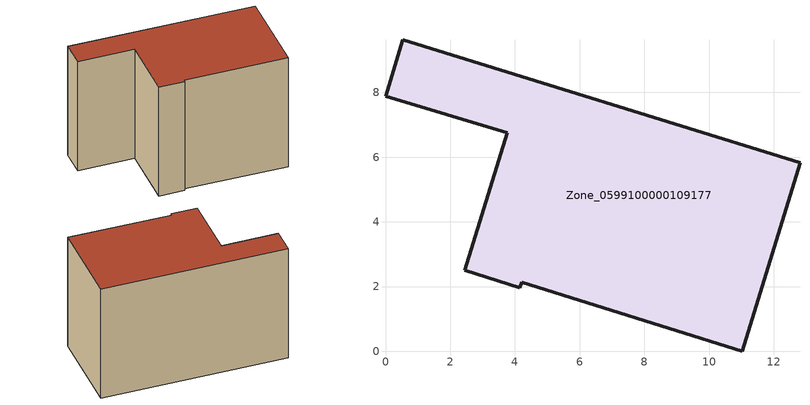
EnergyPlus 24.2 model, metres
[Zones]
Zone_0599100000109177
 floor ground (C_G): 3.76,6.76 0,7.89 0.53,9.63 12.81,5.83 11.02,0 4.21,2.13 4.15,1.97 2.45,2.5 z0
 wall outside (C_F): 12.81,5.83 0.53,9.63 0,7.89 3.76,6.76 2.45,2.5 4.15,1.97 4.21,2.13 11.02,0 12.81,5.83 z0:8.62
 roof outside (C_R): 2.45,2.5 4.15,1.97 4.21,2.13 11.02,0 12.81,5.83 0.53,9.63 0,7.89 3.76,6.76 z8.62
[BUILDING]
Pand.0599100000109177: North Axis=0; Terrain=City; Loads Convergence Tolerance Value=0.04; Temperature Convergence Tolerance Value=0.4; Solar Distribution=FullExterior; Maximum Number of Warmup Days=25; Minimum Number of Warmup Days=1
[Site:Location]
Rotterdam.The.Hague.AP_ZH_NLD Design_Conditions: Latitude=51.96; Longitude=4.45; Time Zone=1; Elevation=-4.5
[SITE:GROUNDTEMPERATURE:BUILDINGSURFACE]
18, 18, 18, 18, 18, 18, 18, 18, 18, 18, 18, 18
[MATERIAL] Thermal Absorptance=0.9; Solar Absorptance=0.7; Visible Absorptance=0.7
Name | Roughness | Thickness | Conductivity | Density | Specific Heat
G.TI.1975-1991 | MediumSmooth | 0.15 | 0.288461 | 540 | 1210
F.TI.1975-1991 | Rough | 0.3 | 0.230769 | 1920 | 840
R.TI.1975-1991 | MediumRough | 0.2 | 0.153846 | 1500 | 1000
[CONSTRUCTION]
C_G: G.TI.1975-1991
C_F: F.TI.1975-1991
C_R: R.TI.1975-1991
[ZONE]
Zone_0599100000109177: Type=1; Multiplier=1; Ceiling Height=Autocalculate; Volume=Autocalculate; Floor Area=autocalculate; Part of Total Floor Area=Yes
[ZONEINFILTRATION:DESIGNFLOWRATE]
Infil_Zone_0599100000109177: Zone or ZoneList or Space or SpaceList=Zone_0599100000109177; Schedule=AlwaysOn; Design Flow Rate Calculation Method=Flow/Area; Flow Rate per Floor Area=0.003; Constant Term Coefficient=1; Temperature Term Coefficient=0; Velocity Term Coefficient=0; Velocity Squared Term Coefficient=0
[HVACTEMPLATE:ZONE:IDEALLOADSAIRSYSTEM]
Zone_0599100000109177: Maximum Heating Supply Air Temperature=50; Minimum Cooling Supply Air Temperature=13; Maximum Heating Supply Air Humidity Ratio=0.0156; Minimum Cooling Supply Air Humidity Ratio=0.0077; Heating Limit=NoLimit; Cooling Limit=NoLimit; Dehumidification Control Type=ConstantSensibleHeatRatio; Cooling Sensible Heat Ratio=0.7; Dehumidification Setpoint=60; Humidification Control Type=None; Humidification Setpoint=30; Outdoor Air Method=None; Outdoor Air Flow Rate per Person=0.00944; Outdoor Air Flow Rate per Zone Floor Area=0; Outdoor Air Flow Rate per Zone=0; Demand Controlled Ventilation Type=None; Outdoor Air Economizer Type=NoEconomizer; Heat Recovery Type=None; Sensible Heat Recovery Effectiveness=0.7; Latent Heat Recovery Effectiveness=0.65
[ZONECONTROL:THERMOSTAT]
ThermostatControl_Zone_0599100000109177: Zone or ZoneList=Zone_0599100000109177; Control Type Schedule=DualSetpointControlType; Control 1=Thermostat_Zone_0599100000109177; Temperature Difference Between Cutout And Setpoint=0
[THERMOSTATSETPOINT:DUALSETPOINT]
Thermostat_Zone_0599100000109177: Heating Setpoint Temperature Schedule=HeatingSetpoint_Zone_0599100000109177; Cooling Setpoint Temperature Schedule=CoolingSetpoint_Zone_0599100000109177
[SCHEDULE:COMPACT]
HeatingSetpoint_Zone_0599100000109177: Through: 12/31, For: AllDays, Until: 24:00, 21
CoolingSetpoint_Zone_0599100000109177: Through: 12/31, For: AllDays, Until: 24:00, 24
DualSetpointControlType: Through: 12/31, For: AllDays, Until: 24:00, 4
AlwaysOn: Through: 12/31, For: AllDays, Until: 24:00, 1
